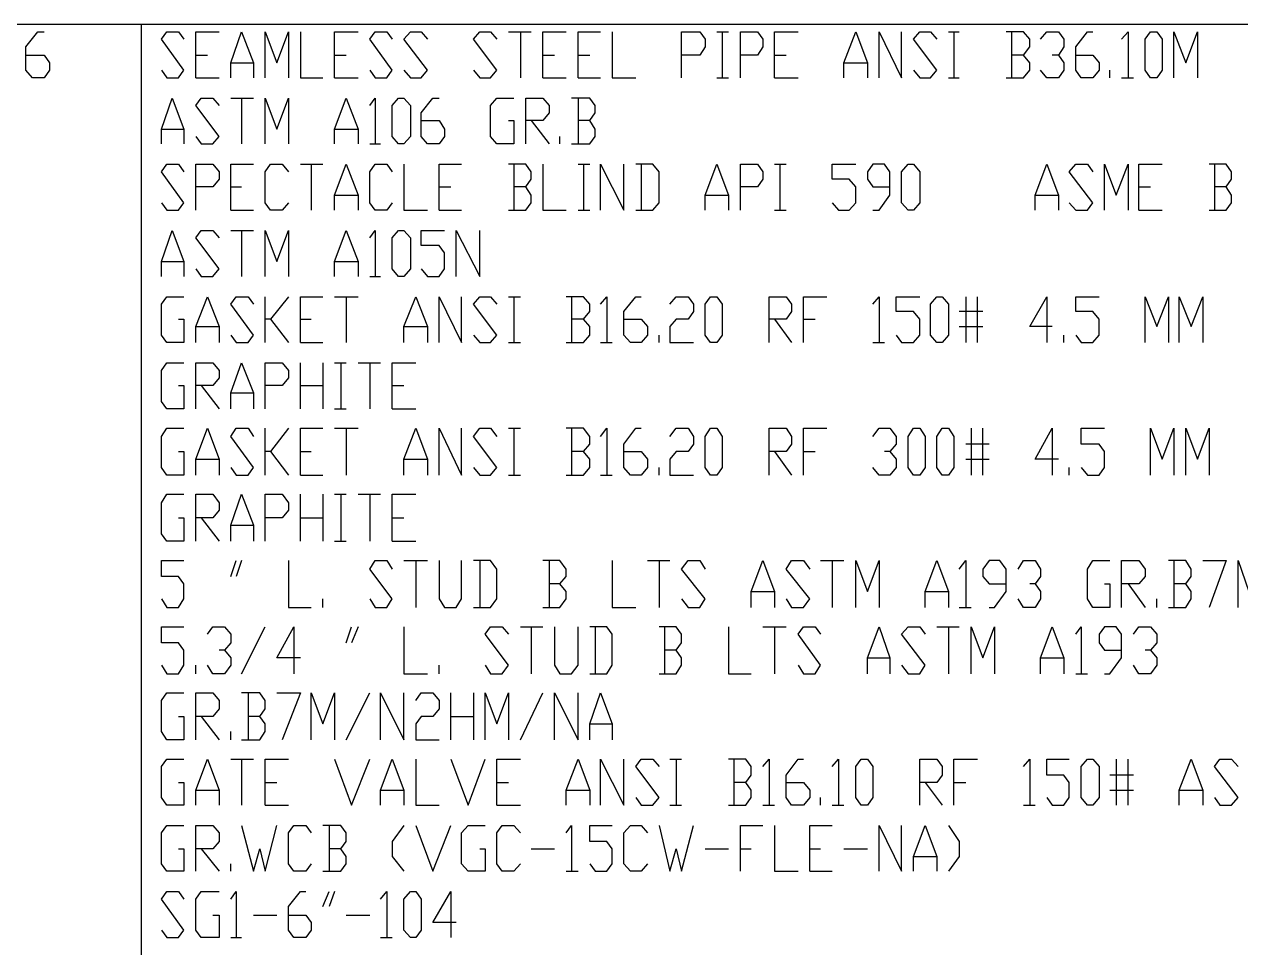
# Model space of a CAD drawing. Header units: millimetres. Extents: x 21 to 1147, y -811 to 126.
# Drawn here: x 931.5 to 1068.2, y -485.9 to -382.1 of the extents above; entities that cross this region are included whole.
import ezdxf

# ---------------------------------------------------------------- set-up
doc = ezdxf.new("R2010")
doc.units = ezdxf.units.MM
doc.layers.add('EDITED_LINES', color=4, linetype='Continuous')

msp = doc.modelspace()

# ---------------------------------------------------------------- linework, layer by layer
at = {"layer": 'EDITED_LINES'}
for p, q in [((820.36, -382.12), (1137.28, -382.12)), ((944.68, -382.12), (944.68, -677.68)), ((931.72, -384.64), (933.04, -382.96)), ((933.04, -382.96), (933.76, -382.96)), ((946.96, -383.8), (947.56, -382.96)), ((949.48, -387.28), (946.96, -383.8)), ((947.56, -382.96), (948.88, -382.96)), ((948.88, -382.96), (949.48, -383.8)), ((950.8, -388.12), (950.8, -382.96)), ((950.8, -382.96), (953.44, -382.96)), ((954.76, -386.44), (955.96, -382.96)), ((955.96, -382.96), (957.28, -386.44)), ((958.6, -388.12), (958.6, -382.96)), ((958.6, -382.96), (959.92, -386.44)), ((959.92, -386.44), (961.24, -382.96)), ((961.24, -382.96), (961.24, -388.12)), ((962.56, -382.96), (962.56, -388.12)), ((966.4, -388.12), (966.4, -382.96)), ((966.4, -382.96), (969.04, -382.96)), ((970.36, -383.8), (970.96, -382.96)), ((972.88, -387.28), (970.36, -383.8)), ((970.96, -382.96), (972.28, -382.96)), ((972.28, -382.96), (972.88, -383.8)), ((974.2, -383.8), (974.92, -382.96)), ((976.84, -387.28), (974.2, -383.8)), ((974.92, -382.96), (976.12, -382.96)), ((976.12, -382.96), (976.84, -383.8)), ((982, -383.8), (982.72, -382.96)), ((984.64, -387.28), (982, -383.8)), ((982.72, -382.96), (983.92, -382.96)), ((983.92, -382.96), (984.64, -383.8)), ((985.96, -382.96), (988.48, -382.96)), ((987.28, -382.96), (987.28, -388.12)), ((989.8, -388.12), (989.8, -382.96)), ((989.8, -382.96), (992.44, -382.96)), ((993.76, -388.12), (993.76, -382.96)), ((993.76, -382.96), (996.28, -382.96)), ((997.6, -382.96), (997.6, -388.12)), ((1005.4, -388.12), (1005.4, -382.96)), ((1005.4, -382.96), (1007.44, -382.96)), ((1007.44, -382.96), (1008.04, -383.8)), ((1008.04, -383.8), (1008.04, -384.64)), ((1009.36, -382.96), (1010.68, -382.96)), ((1009.96, -382.96), (1009.96, -388.12)), ((1012, -388.12), (1012, -382.96)), ((1012, -382.96), (1013.92, -382.96)), ((1013.92, -382.96), (1014.52, -383.8)), ((1014.52, -383.8), (1014.52, -384.64)), ((1015.84, -388.12), (1015.84, -382.96)), ((1015.84, -382.96), (1018.48, -382.96)), ((1023.64, -386.44), (1024.96, -382.96)), ((1024.96, -382.96), (1026.28, -386.44)), ((1027.6, -388.12), (1027.6, -382.96)), ((1027.6, -382.96), (1030.12, -388.12)), ((1030.12, -388.12), (1030.12, -382.96)), ((1031.44, -383.8), (1032.16, -382.96)), ((1034.08, -387.28), (1031.44, -383.8)), ((1032.16, -382.96), (1033.36, -382.96)), ((1033.36, -382.96), (1034.08, -383.8)), ((1035.4, -382.96), (1036.6, -382.96)), ((1036, -382.96), (1036, -388.12)), ((1043.8, -382.96), (1041.88, -382.96)), ((1042.48, -382.96), (1042.48, -388.12)), ((1044.52, -383.8), (1043.8, -382.96)), ((1044.52, -384.64), (1044.52, -383.8)), ((1045.72, -383.8), (1046.44, -382.96)), ((1046.44, -382.96), (1047.76, -382.96)), ((1047.76, -382.96), (1048.36, -383.8)), ((1048.36, -383.8), (1048.36, -384.64)), ((1049.68, -384.64), (1051, -382.96)), ((1051, -382.96), (1051.6, -382.96)), ((1054.84, -383.8), (1055.56, -382.96)), ((1055.56, -382.96), (1055.56, -388.12)), ((1057.48, -383.8), (1058.08, -382.96)), ((1057.48, -387.28), (1057.48, -383.8)), ((1058.08, -382.96), (1058.8, -382.96)), ((1058.8, -382.96), (1059.4, -383.8)), ((1059.4, -383.8), (1059.4, -387.28)), ((1060.72, -388.12), (1060.72, -382.96)), ((1060.72, -382.96), (1062.04, -386.44)), ((1062.04, -386.44), (1063.36, -382.96)), ((1063.36, -382.96), (1063.36, -388.12)), ((931.72, -387.28), (931.72, -384.64)), ((1008.04, -384.64), (1007.44, -385.6)), ((1014.52, -384.64), (1013.92, -385.6)), ((1043.8, -385.6), (1044.52, -384.64)), ((1048.36, -384.64), (1047.76, -385.6)), ((1049.68, -387.28), (1049.68, -384.64)), ((931.72, -385.6), (933.76, -385.6)), ((933.76, -385.6), (934.36, -386.44)), ((934.36, -386.44), (934.36, -387.28)), ((950.8, -385.6), (952.12, -385.6)), ((954.76, -388.12), (954.76, -386.44)), ((954.76, -386.44), (957.28, -386.44)), ((957.28, -386.44), (957.28, -388.12)), ((966.4, -385.6), (967.72, -385.6)), ((989.8, -385.6), (991.12, -385.6)), ((993.76, -385.6), (995.08, -385.6)), ((1007.44, -385.6), (1005.4, -385.6)), ((1013.92, -385.6), (1012, -385.6)), ((1015.84, -385.6), (1017.16, -385.6)), ((1023.64, -388.12), (1023.64, -386.44)), ((1023.64, -386.44), (1026.28, -386.44)), ((1026.28, -386.44), (1026.28, -388.12)), ((1043.8, -385.6), (1042.48, -385.6)), ((1044.52, -386.44), (1043.8, -385.6)), ((1044.52, -387.28), (1044.52, -386.44)), ((1047.76, -385.6), (1047.04, -385.6)), ((1047.76, -385.6), (1048.36, -386.44)), ((1048.36, -386.44), (1048.36, -387.28)), ((1049.68, -385.6), (1051.6, -385.6)), ((1051.6, -385.6), (1052.32, -386.44)), ((1052.32, -386.44), (1052.32, -387.28)), ((932.44, -388.12), (931.72, -387.28)), ((933.76, -388.12), (932.44, -388.12)), ((934.36, -387.28), (933.76, -388.12)), ((946.96, -387.28), (947.56, -388.12)), ((947.56, -388.12), (948.88, -388.12)), ((948.88, -388.12), (949.48, -387.28)), ((950.8, -388.12), (953.44, -388.12)), ((962.56, -388.12), (965.08, -388.12)), ((966.4, -388.12), (969.04, -388.12)), ((970.36, -387.28), (970.96, -388.12)), ((970.96, -388.12), (972.28, -388.12)), ((972.28, -388.12), (972.88, -387.28)), ((974.2, -387.28), (974.92, -388.12)), ((974.92, -388.12), (976.12, -388.12)), ((976.12, -388.12), (976.84, -387.28)), ((982, -387.28), (982.72, -388.12)), ((982.72, -388.12), (983.92, -388.12)), ((983.92, -388.12), (984.64, -387.28)), ((989.8, -388.12), (992.44, -388.12)), ((993.76, -388.12), (996.28, -388.12)), ((997.6, -388.12), (1000.24, -388.12)), ((1009.36, -388.12), (1010.68, -388.12)), ((1015.84, -388.12), (1018.48, -388.12)), ((1031.44, -387.28), (1032.16, -388.12)), ((1032.16, -388.12), (1033.36, -388.12)), ((1033.36, -388.12), (1034.08, -387.28)), ((1035.4, -388.12), (1036.6, -388.12)), ((1041.88, -388.12), (1043.8, -388.12)), ((1043.8, -388.12), (1044.52, -387.28)), ((1046.44, -388.12), (1045.72, -387.28)), ((1047.76, -388.12), (1046.44, -388.12)), ((1048.36, -387.28), (1047.76, -388.12)), ((1050.28, -388.12), (1049.68, -387.28)), ((1051.6, -388.12), (1050.28, -388.12)), ((1052.32, -387.28), (1051.6, -388.12)), ((1053.52, -388.12), (1053.52, -387.28)), ((1054.84, -388.12), (1056.16, -388.12)), ((1058.08, -388.12), (1057.48, -387.28)), ((1058.8, -388.12), (1058.08, -388.12)), ((1059.4, -387.28), (1058.8, -388.12)), ((946.96, -393.88), (948.16, -390.4)), ((948.16, -390.4), (949.48, -393.88)), ((950.8, -391.24), (951.4, -390.4)), ((951.4, -390.4), (952.72, -390.4)), ((952.72, -390.4), (953.44, -391.24)), ((954.76, -390.4), (957.28, -390.4)), ((955.96, -390.4), (955.96, -395.56)), ((958.6, -395.56), (958.6, -390.4)), ((958.6, -390.4), (959.92, -393.88)), ((959.92, -393.88), (961.24, -390.4)), ((961.24, -390.4), (961.24, -395.56)), ((966.4, -393.88), (967.72, -390.4)), ((967.72, -390.4), (969.04, -393.88)), ((970.36, -391.24), (970.96, -390.4)), ((970.96, -390.4), (970.96, -395.56)), ((972.88, -391.24), (973.6, -390.4)), ((973.6, -390.4), (974.2, -390.4)), ((974.2, -390.4), (974.92, -391.24)), ((976.12, -392.08), (977.44, -390.4)), ((977.44, -390.4), (978.16, -390.4)), ((983.92, -391.24), (984.64, -390.4)), ((984.64, -390.4), (986.56, -390.4)), ((987.88, -395.56), (987.88, -390.4)), ((987.88, -390.4), (989.8, -390.4)), ((989.8, -390.4), (990.52, -391.24)), ((995.08, -390.4), (993.04, -390.4)), ((993.76, -390.4), (993.76, -395.56)), ((995.68, -391.24), (995.08, -390.4)), ((953.44, -394.72), (950.8, -391.24)), ((972.88, -394.72), (972.88, -391.24)), ((974.92, -391.24), (974.92, -394.72)), ((976.12, -394.72), (976.12, -392.08)), ((983.92, -394.72), (983.92, -391.24)), ((990.52, -392.08), (989.8, -392.92)), ((990.52, -391.24), (990.52, -392.08)), ((995.08, -392.92), (995.68, -392.08)), ((995.68, -392.08), (995.68, -391.24)), ((976.12, -392.92), (978.16, -392.92)), ((978.16, -392.92), (978.76, -393.88)), ((985.96, -392.92), (986.56, -392.92)), ((986.56, -392.92), (986.56, -395.56)), ((989.8, -392.92), (987.88, -392.92)), ((988.48, -392.92), (990.52, -395.56)), ((995.08, -392.92), (993.76, -392.92)), ((995.68, -393.88), (995.08, -392.92)), ((946.96, -395.56), (946.96, -393.88)), ((946.96, -393.88), (949.48, -393.88)), ((949.48, -393.88), (949.48, -395.56)), ((950.8, -394.72), (951.4, -395.56)), ((952.72, -395.56), (953.44, -394.72)), ((966.4, -395.56), (966.4, -393.88)), ((966.4, -393.88), (969.04, -393.88)), ((969.04, -393.88), (969.04, -395.56)), ((973.6, -395.56), (972.88, -394.72)), ((974.92, -394.72), (974.2, -395.56)), ((976.84, -395.56), (976.12, -394.72)), ((978.76, -394.72), (978.16, -395.56)), ((978.76, -393.88), (978.76, -394.72)), ((984.64, -395.56), (983.92, -394.72)), ((991.72, -395.56), (991.72, -394.72)), ((995.08, -395.56), (995.68, -394.72)), ((995.68, -394.72), (995.68, -393.88)), ((951.4, -395.56), (952.72, -395.56)), ((970.36, -395.56), (971.56, -395.56)), ((974.2, -395.56), (973.6, -395.56)), ((978.16, -395.56), (976.84, -395.56)), ((986.56, -395.56), (984.64, -395.56)), ((993.04, -395.56), (995.08, -395.56)), ((946.96, -398.68), (947.56, -397.84)), ((949.48, -402.16), (946.96, -398.68)), ((947.56, -397.84), (948.88, -397.84)), ((948.88, -397.84), (949.48, -398.68)), ((950.8, -403), (950.8, -397.84)), ((950.8, -397.84), (952.72, -397.84)), ((952.72, -397.84), (953.44, -398.68)), ((953.44, -398.68), (953.44, -399.52)), ((954.76, -403), (954.76, -397.84)), ((954.76, -397.84), (957.28, -397.84)), ((958.6, -398.68), (959.2, -397.84)), ((958.6, -402.16), (958.6, -398.68)), ((959.2, -397.84), (960.52, -397.84)), ((960.52, -397.84), (961.24, -398.68)), ((962.56, -397.84), (965.08, -397.84)), ((963.76, -397.84), (963.76, -403)), ((966.4, -401.32), (967.72, -397.84)), ((967.72, -397.84), (969.04, -401.32)), ((970.36, -398.68), (970.96, -397.84)), ((970.36, -402.16), (970.36, -398.68)), ((970.96, -397.84), (972.28, -397.84)), ((972.28, -397.84), (972.88, -398.68)), ((974.2, -397.84), (974.2, -403)), ((978.16, -403), (978.16, -397.84)), ((978.16, -397.84), (980.68, -397.84)), ((987.88, -397.84), (985.96, -397.84)), ((986.56, -397.84), (986.56, -403)), ((988.48, -398.68), (987.88, -397.84)), ((988.48, -399.52), (988.48, -398.68)), ((989.8, -397.84), (989.8, -403)), ((993.76, -397.84), (995.08, -397.84)), ((994.36, -397.84), (994.36, -403)), ((996.28, -403), (996.28, -397.84)), ((996.28, -397.84), (998.92, -403)), ((998.92, -403), (998.92, -397.84)), ((1002.16, -397.84), (1000.24, -397.84)), ((1000.84, -397.84), (1000.84, -403)), ((1002.88, -398.68), (1002.16, -397.84)), ((1002.88, -402.16), (1002.88, -398.68)), ((1008.04, -401.32), (1009.36, -397.84)), ((1009.36, -397.84), (1010.68, -401.32)), ((1012, -403), (1012, -397.84)), ((1012, -397.84), (1013.92, -397.84)), ((1013.92, -397.84), (1014.52, -398.68)), ((1014.52, -398.68), (1014.52, -399.52)), ((1015.84, -397.84), (1017.16, -397.84)), ((1016.44, -397.84), (1016.44, -403)), ((1022.32, -399.52), (1022.32, -397.84)), ((1022.32, -397.84), (1024.96, -397.84)), ((1026.88, -397.84), (1026.28, -398.68)), ((1026.28, -398.68), (1026.28, -399.52)), ((1028.2, -397.84), (1026.88, -397.84)), ((1028.8, -398.68), (1028.2, -397.84)), ((1028.8, -401.32), (1028.8, -398.68)), ((1030.12, -398.68), (1030.84, -397.84)), ((1030.12, -402.16), (1030.12, -398.68)), ((1030.84, -397.84), (1031.44, -397.84)), ((1031.44, -397.84), (1032.16, -398.68)), ((1032.16, -398.68), (1032.16, -402.16)), ((1045.12, -401.32), (1046.44, -397.84)), ((1046.44, -397.84), (1047.76, -401.32)), ((1048.96, -398.68), (1049.68, -397.84)), ((1051.6, -402.16), (1048.96, -398.68)), ((1049.68, -397.84), (1051, -397.84)), ((1051, -397.84), (1051.6, -398.68)), ((1052.92, -403), (1052.92, -397.84)), ((1052.92, -397.84), (1054.24, -401.32)), ((1054.24, -401.32), (1055.56, -397.84)), ((1055.56, -397.84), (1055.56, -403)), ((1056.76, -403), (1056.76, -397.84)), ((1056.76, -397.84), (1059.4, -397.84)), ((1066.6, -397.84), (1064.68, -397.84)), ((1065.28, -397.84), (1065.28, -403)), ((1067.2, -398.68), (1066.6, -397.84)), ((1067.2, -399.52), (1067.2, -398.68)), ((952.72, -400.36), (950.8, -400.36)), ((953.44, -399.52), (952.72, -400.36)), ((954.76, -400.36), (955.96, -400.36)), ((978.16, -400.36), (979.48, -400.36)), ((987.88, -400.36), (986.56, -400.36)), ((987.88, -400.36), (988.48, -399.52)), ((988.48, -401.32), (987.88, -400.36)), ((1013.92, -400.36), (1012, -400.36)), ((1014.52, -399.52), (1013.92, -400.36)), ((1024.24, -399.52), (1022.32, -399.52)), ((1024.96, -400.36), (1024.24, -399.52)), ((1024.96, -402.16), (1024.96, -400.36)), ((1026.28, -399.52), (1026.88, -400.36)), ((1026.88, -400.36), (1028.8, -400.36)), ((1056.76, -400.36), (1058.08, -400.36)), ((1066.6, -400.36), (1065.28, -400.36)), ((1066.6, -400.36), (1067.2, -399.52)), ((1067.2, -401.32), (1066.6, -400.36)), ((966.4, -403), (966.4, -401.32)), ((966.4, -401.32), (969.04, -401.32)), ((969.04, -401.32), (969.04, -403)), ((988.48, -402.16), (988.48, -401.32)), ((1008.04, -403), (1008.04, -401.32)), ((1008.04, -401.32), (1010.68, -401.32)), ((1010.68, -401.32), (1010.68, -403)), ((1027.6, -403), (1028.8, -401.32)), ((1045.12, -403), (1045.12, -401.32)), ((1045.12, -401.32), (1047.76, -401.32)), ((1047.76, -401.32), (1047.76, -403)), ((1067.2, -402.16), (1067.2, -401.32)), ((946.96, -402.16), (947.56, -403)), ((947.56, -403), (948.88, -403)), ((948.88, -403), (949.48, -402.16)), ((954.76, -403), (957.28, -403)), ((959.2, -403), (958.6, -402.16)), ((960.52, -403), (959.2, -403)), ((961.24, -402.16), (960.52, -403)), ((970.96, -403), (970.36, -402.16)), ((972.28, -403), (970.96, -403)), ((972.88, -402.16), (972.28, -403)), ((974.2, -403), (976.84, -403)), ((978.16, -403), (980.68, -403)), ((985.96, -403), (987.88, -403)), ((987.88, -403), (988.48, -402.16)), ((989.8, -403), (992.44, -403)), ((993.76, -403), (995.08, -403)), ((1000.24, -403), (1002.16, -403)), ((1002.16, -403), (1002.88, -402.16)), ((1015.84, -403), (1017.16, -403)), ((1022.32, -402.16), (1023.04, -403)), ((1023.04, -403), (1024.24, -403)), ((1024.24, -403), (1024.96, -402.16)), ((1026.88, -403), (1027.6, -403)), ((1030.84, -403), (1030.12, -402.16)), ((1031.44, -403), (1030.84, -403)), ((1032.16, -402.16), (1031.44, -403)), ((1048.96, -402.16), (1049.68, -403)), ((1049.68, -403), (1051, -403)), ((1051, -403), (1051.6, -402.16)), ((1056.76, -403), (1059.4, -403)), ((1064.68, -403), (1066.6, -403)), ((1066.6, -403), (1067.2, -402.16)), ((946.96, -408.76), (948.16, -405.28)), ((948.16, -405.28), (949.48, -408.76)), ((950.8, -406.12), (951.4, -405.28)), ((951.4, -405.28), (952.72, -405.28)), ((952.72, -405.28), (953.44, -406.12)), ((954.76, -405.28), (957.28, -405.28)), ((955.96, -405.28), (955.96, -410.44)), ((958.6, -410.44), (958.6, -405.28)), ((958.6, -405.28), (959.92, -408.76)), ((959.92, -408.76), (961.24, -405.28)), ((961.24, -405.28), (961.24, -410.44)), ((966.4, -408.76), (967.72, -405.28)), ((967.72, -405.28), (969.04, -408.76)), ((970.36, -406.12), (970.96, -405.28)), ((970.96, -405.28), (970.96, -410.44)), ((972.88, -406.12), (973.6, -405.28)), ((973.6, -405.28), (974.2, -405.28)), ((974.2, -405.28), (974.92, -406.12)), ((976.12, -406.96), (976.12, -405.28)), ((976.12, -405.28), (978.76, -405.28)), ((980.08, -410.44), (980.08, -405.28)), ((980.08, -405.28), (982.72, -410.44)), ((982.72, -410.44), (982.72, -405.28)), ((953.44, -409.6), (950.8, -406.12)), ((972.88, -409.6), (972.88, -406.12)), ((974.92, -406.12), (974.92, -409.6)), ((978.16, -406.96), (976.12, -406.96)), ((978.76, -407.8), (978.16, -406.96)), ((978.76, -409.6), (978.76, -407.8)), ((946.96, -410.44), (946.96, -408.76)), ((946.96, -408.76), (949.48, -408.76)), ((949.48, -408.76), (949.48, -410.44)), ((950.8, -409.6), (951.4, -410.44)), ((952.72, -410.44), (953.44, -409.6)), ((966.4, -410.44), (966.4, -408.76)), ((966.4, -408.76), (969.04, -408.76)), ((969.04, -408.76), (969.04, -410.44)), ((973.6, -410.44), (972.88, -409.6)), ((974.92, -409.6), (974.2, -410.44)), ((976.12, -409.6), (976.84, -410.44)), ((978.16, -410.44), (978.76, -409.6)), ((951.4, -410.44), (952.72, -410.44)), ((970.36, -410.44), (971.56, -410.44)), ((974.2, -410.44), (973.6, -410.44)), ((976.84, -410.44), (978.16, -410.44)), ((946.96, -413.56), (947.56, -412.72)), ((947.56, -412.72), (949.48, -412.72)), ((950.8, -416.08), (952.12, -412.72)), ((952.12, -412.72), (953.44, -416.08)), ((954.76, -413.56), (955.36, -412.72)), ((955.36, -412.72), (956.68, -412.72)), ((956.68, -412.72), (957.28, -413.56)), ((958.6, -417.88), (958.6, -412.72)), ((961.24, -412.72), (959.2, -415.24)), ((962.56, -417.88), (962.56, -412.72)), ((962.56, -412.72), (965.08, -412.72)), ((966.4, -412.72), (969.04, -412.72)), ((967.72, -412.72), (967.72, -417.88)), ((974.2, -416.08), (975.52, -412.72)), ((975.52, -412.72), (976.84, -416.08)), ((978.16, -417.88), (978.16, -412.72)), ((978.16, -412.72), (980.68, -417.88)), ((980.68, -417.88), (980.68, -412.72)), ((982, -413.56), (982.72, -412.72)), ((982.72, -412.72), (983.92, -412.72)), ((983.92, -412.72), (984.64, -413.56)), ((985.96, -412.72), (987.28, -412.72)), ((986.56, -412.72), (986.56, -417.88)), ((994.36, -412.72), (992.44, -412.72)), ((993.04, -412.72), (993.04, -417.88)), ((995.08, -413.56), (994.36, -412.72)), ((996.28, -413.56), (997, -412.72)), ((997, -412.72), (997, -417.88)), ((998.92, -414.4), (1000.24, -412.72)), ((1000.24, -412.72), (1000.84, -412.72)), ((1004.08, -413.56), (1004.8, -412.72)), ((1004.8, -412.72), (1006.12, -412.72)), ((1006.12, -412.72), (1006.72, -413.56)), ((1008.04, -413.56), (1008.64, -412.72)), ((1008.64, -412.72), (1009.36, -412.72)), ((1009.36, -412.72), (1009.96, -413.56)), ((1015.24, -417.88), (1015.24, -412.72)), ((1015.24, -412.72), (1017.16, -412.72)), ((1017.16, -412.72), (1017.76, -413.56)), ((1019.08, -417.88), (1019.08, -412.72)), ((1019.08, -412.72), (1021.72, -412.72)), ((1026.88, -413.56), (1027.6, -412.72)), ((1027.6, -412.72), (1027.6, -417.88)), ((1029.52, -414.4), (1029.52, -412.72)), ((1029.52, -412.72), (1032.16, -412.72)), ((1033.36, -413.56), (1034.08, -412.72)), ((1034.08, -412.72), (1034.68, -412.72)), ((1034.68, -412.72), (1035.4, -413.56)), ((1037.32, -412.72), (1037.32, -417.88)), ((1038.64, -417.88), (1038.64, -412.72)), ((1044.52, -416.08), (1046.44, -412.72)), ((1046.44, -412.72), (1046.44, -417.88)), ((1049.68, -414.4), (1049.68, -412.72)), ((1049.68, -412.72), (1052.32, -412.72)), ((1057.48, -417.88), (1057.48, -412.72)), ((1057.48, -412.72), (1058.8, -416.08)), ((1058.8, -416.08), (1060.12, -412.72)), ((1060.12, -412.72), (1060.12, -417.88)), ((1061.32, -417.88), (1061.32, -412.72)), ((1061.32, -412.72), (1062.64, -416.08)), ((1062.64, -416.08), (1063.96, -412.72)), ((1063.96, -412.72), (1063.96, -417.88)), ((946.96, -417.04), (946.96, -413.56)), ((957.28, -417.04), (954.76, -413.56)), ((984.64, -417.04), (982, -413.56)), ((995.08, -414.4), (995.08, -413.56)), ((1006.72, -413.56), (1006.72, -414.4)), ((1008.04, -417.04), (1008.04, -413.56)), ((1009.96, -413.56), (1009.96, -417.04)), ((1017.76, -413.56), (1017.76, -414.4)), ((1033.36, -417.04), (1033.36, -413.56)), ((1035.4, -413.56), (1035.4, -417.04)), ((948.88, -415.24), (949.48, -415.24)), ((949.48, -415.24), (949.48, -417.88)), ((959.2, -415.24), (958.6, -415.24)), ((959.2, -415.24), (961.24, -417.88)), ((962.56, -415.24), (963.76, -415.24)), ((994.36, -415.24), (993.04, -415.24)), ((994.36, -415.24), (995.08, -414.4)), ((995.08, -416.08), (994.36, -415.24)), ((998.92, -417.04), (998.92, -414.4)), ((998.92, -415.24), (1000.84, -415.24)), ((1000.84, -415.24), (1001.56, -416.08)), ((1004.8, -415.24), (1004.08, -416.08)), ((1006.12, -415.24), (1004.8, -415.24)), ((1006.72, -414.4), (1006.12, -415.24)), ((1017.16, -415.24), (1015.24, -415.24)), ((1015.84, -415.24), (1017.76, -417.88)), ((1017.76, -414.4), (1017.16, -415.24)), ((1019.08, -415.24), (1020.4, -415.24)), ((1031.44, -414.4), (1029.52, -414.4)), ((1032.16, -415.24), (1031.44, -414.4)), ((1032.16, -417.04), (1032.16, -415.24)), ((1039.24, -414.4), (1036.6, -414.4)), ((1051.6, -414.4), (1049.68, -414.4)), ((1052.32, -415.24), (1051.6, -414.4)), ((1052.32, -417.04), (1052.32, -415.24)), ((950.8, -417.88), (950.8, -416.08)), ((950.8, -416.08), (953.44, -416.08)), ((953.44, -416.08), (953.44, -417.88)), ((974.2, -417.88), (974.2, -416.08)), ((974.2, -416.08), (976.84, -416.08)), ((976.84, -416.08), (976.84, -417.88)), ((995.08, -417.04), (995.08, -416.08)), ((1001.56, -416.08), (1001.56, -417.04)), ((1004.08, -416.08), (1004.08, -417.88)), ((1036.6, -416.08), (1039.24, -416.08)), ((1047.04, -416.08), (1044.52, -416.08)), ((947.56, -417.88), (946.96, -417.04)), ((949.48, -417.88), (947.56, -417.88)), ((954.76, -417.04), (955.36, -417.88)), ((955.36, -417.88), (956.68, -417.88)), ((956.68, -417.88), (957.28, -417.04)), ((962.56, -417.88), (965.08, -417.88)), ((982, -417.04), (982.72, -417.88)), ((982.72, -417.88), (983.92, -417.88)), ((983.92, -417.88), (984.64, -417.04)), ((985.96, -417.88), (987.28, -417.88)), ((992.44, -417.88), (994.36, -417.88)), ((994.36, -417.88), (995.08, -417.04)), ((996.28, -417.88), (997.6, -417.88)), ((999.64, -417.88), (998.92, -417.04)), ((1000.84, -417.88), (999.64, -417.88)), ((1001.56, -417.04), (1000.84, -417.88)), ((1002.88, -417.88), (1002.88, -417.04)), ((1004.08, -417.88), (1006.72, -417.88)), ((1008.64, -417.88), (1008.04, -417.04)), ((1009.36, -417.88), (1008.64, -417.88)), ((1009.96, -417.04), (1009.36, -417.88)), ((1026.88, -417.88), (1028.2, -417.88)), ((1029.52, -417.04), (1030.12, -417.88)), ((1030.12, -417.88), (1031.44, -417.88)), ((1031.44, -417.88), (1032.16, -417.04)), ((1034.08, -417.88), (1033.36, -417.04)), ((1034.68, -417.88), (1034.08, -417.88)), ((1035.4, -417.04), (1034.68, -417.88)), ((1048.36, -417.88), (1048.36, -417.04)), ((1049.68, -417.04), (1050.28, -417.88)), ((1050.28, -417.88), (1051.6, -417.88)), ((1051.6, -417.88), (1052.32, -417.04)), ((946.96, -421), (947.56, -420.16)), ((947.56, -420.16), (949.48, -420.16)), ((950.8, -425.32), (950.8, -420.16)), ((950.8, -420.16), (952.72, -420.16)), ((952.72, -420.16), (953.44, -421)), ((954.76, -423.52), (955.96, -420.16)), ((955.96, -420.16), (957.28, -423.52)), ((958.6, -425.32), (958.6, -420.16)), ((958.6, -420.16), (960.52, -420.16)), ((960.52, -420.16), (961.24, -421)), ((962.56, -425.32), (962.56, -420.16)), ((965.08, -420.16), (965.08, -425.32)), ((966.4, -420.16), (967.72, -420.16)), ((967.12, -420.16), (967.12, -425.32)), ((969.04, -420.16), (971.56, -420.16)), ((970.36, -420.16), (970.36, -425.32)), ((972.88, -425.32), (972.88, -420.16)), ((972.88, -420.16), (975.52, -420.16)), ((946.96, -424.48), (946.96, -421)), ((953.44, -421.84), (952.72, -422.68)), ((953.44, -421), (953.44, -421.84)), ((961.24, -421.84), (960.52, -422.68)), ((961.24, -421), (961.24, -421.84)), ((948.88, -422.68), (949.48, -422.68)), ((949.48, -422.68), (949.48, -425.32)), ((952.72, -422.68), (950.8, -422.68)), ((951.4, -422.68), (953.44, -425.32)), ((954.76, -425.32), (954.76, -423.52)), ((954.76, -423.52), (957.28, -423.52)), ((957.28, -423.52), (957.28, -425.32)), ((960.52, -422.68), (958.6, -422.68)), ((962.56, -422.68), (965.08, -422.68)), ((972.88, -422.68), (974.2, -422.68)), ((947.56, -425.32), (946.96, -424.48)), ((949.48, -425.32), (947.56, -425.32)), ((966.4, -425.32), (967.72, -425.32)), ((972.88, -425.32), (975.52, -425.32)), ((946.96, -428.44), (947.56, -427.48)), ((947.56, -427.48), (949.48, -427.48)), ((950.8, -430.96), (952.12, -427.48)), ((952.12, -427.48), (953.44, -430.96)), ((954.76, -428.44), (955.36, -427.48)), ((955.36, -427.48), (956.68, -427.48)), ((956.68, -427.48), (957.28, -428.44)), ((958.6, -432.76), (958.6, -427.48)), ((961.24, -427.48), (959.2, -430.12)), ((962.56, -432.76), (962.56, -427.48)), ((962.56, -427.48), (965.08, -427.48)), ((966.4, -427.48), (969.04, -427.48)), ((967.72, -427.48), (967.72, -432.76)), ((974.2, -430.96), (975.52, -427.48)), ((975.52, -427.48), (976.84, -430.96)), ((978.16, -432.76), (978.16, -427.48)), ((978.16, -427.48), (980.68, -432.76)), ((980.68, -432.76), (980.68, -427.48)), ((982, -428.44), (982.72, -427.48)), ((982.72, -427.48), (983.92, -427.48)), ((983.92, -427.48), (984.64, -428.44)), ((985.96, -427.48), (987.28, -427.48)), ((986.56, -427.48), (986.56, -432.76)), ((994.36, -427.48), (992.44, -427.48)), ((993.04, -427.48), (993.04, -432.76)), ((995.08, -428.44), (994.36, -427.48)), ((996.28, -428.44), (997, -427.48)), ((997, -427.48), (997, -432.76)), ((998.92, -429.28), (1000.24, -427.48)), ((1000.24, -427.48), (1000.84, -427.48)), ((1004.08, -428.44), (1004.8, -427.48)), ((1004.8, -427.48), (1006.12, -427.48)), ((1006.12, -427.48), (1006.72, -428.44)), ((1008.04, -428.44), (1008.64, -427.48)), ((1008.64, -427.48), (1009.36, -427.48)), ((1009.36, -427.48), (1009.96, -428.44)), ((1015.24, -432.76), (1015.24, -427.48)), ((1015.24, -427.48), (1017.16, -427.48)), ((1017.16, -427.48), (1017.76, -428.44)), ((1019.08, -432.76), (1019.08, -427.48)), ((1019.08, -427.48), (1021.72, -427.48)), ((1026.88, -428.44), (1027.6, -427.48)), ((1027.6, -427.48), (1028.8, -427.48)), ((1028.8, -427.48), (1029.52, -428.44)), ((1030.84, -428.44), (1031.44, -427.48)), ((1031.44, -427.48), (1032.16, -427.48)), ((1032.16, -427.48), (1032.76, -428.44)), ((1034.08, -428.44), (1034.68, -427.48)), ((1034.68, -427.48), (1035.4, -427.48)), ((1035.4, -427.48), (1036, -428.44)), ((1037.92, -427.48), (1037.92, -432.76)), ((1039.24, -432.76), (1039.24, -427.48)), ((1045.12, -430.96), (1047.04, -427.48)), ((1047.04, -427.48), (1047.04, -432.76)), ((1050.28, -429.28), (1050.28, -427.48)), ((1050.28, -427.48), (1052.92, -427.48)), ((1058.08, -432.76), (1058.08, -427.48)), ((1058.08, -427.48), (1059.4, -430.96)), ((1059.4, -430.96), (1060.72, -427.48)), ((1060.72, -427.48), (1060.72, -432.76)), ((1062.04, -432.76), (1062.04, -427.48)), ((1062.04, -427.48), (1063.36, -430.96)), ((1063.36, -430.96), (1064.68, -427.48)), ((1064.68, -427.48), (1064.68, -432.76)), ((946.96, -431.92), (946.96, -428.44)), ((957.28, -431.92), (954.76, -428.44)), ((984.64, -431.92), (982, -428.44)), ((995.08, -429.28), (995.08, -428.44)), ((1006.72, -428.44), (1006.72, -429.28)), ((1008.04, -431.92), (1008.04, -428.44)), ((1009.96, -428.44), (1009.96, -431.92)), ((1017.76, -428.44), (1017.76, -429.28)), ((1029.52, -428.44), (1029.52, -429.28)), ((1030.84, -431.92), (1030.84, -428.44)), ((1032.76, -428.44), (1032.76, -431.92)), ((1034.08, -431.92), (1034.08, -428.44)), ((1036, -428.44), (1036, -431.92)), ((948.88, -430.12), (949.48, -430.12)), ((949.48, -430.12), (949.48, -432.76)), ((959.2, -430.12), (958.6, -430.12)), ((959.2, -430.12), (961.24, -432.76)), ((962.56, -430.12), (963.76, -430.12)), ((994.36, -430.12), (993.04, -430.12)), ((994.36, -430.12), (995.08, -429.28)), ((995.08, -430.96), (994.36, -430.12)), ((998.92, -431.92), (998.92, -429.28)), ((998.92, -430.12), (1000.84, -430.12)), ((1000.84, -430.12), (1001.56, -430.96)), ((1004.8, -430.12), (1004.08, -430.96)), ((1006.12, -430.12), (1004.8, -430.12)), ((1006.72, -429.28), (1006.12, -430.12)), ((1017.16, -430.12), (1015.24, -430.12)), ((1015.84, -430.12), (1017.76, -432.76)), ((1017.76, -429.28), (1017.16, -430.12)), ((1019.08, -430.12), (1020.4, -430.12)), ((1028.8, -430.12), (1028.2, -430.12)), ((1029.52, -429.28), (1028.8, -430.12)), ((1028.8, -430.12), (1029.52, -430.96)), ((1039.96, -429.28), (1037.32, -429.28)), ((1052.32, -429.28), (1050.28, -429.28)), ((1052.92, -430.12), (1052.32, -429.28)), ((1052.92, -431.92), (1052.92, -430.12)), ((950.8, -432.76), (950.8, -430.96)), ((950.8, -430.96), (953.44, -430.96)), ((953.44, -430.96), (953.44, -432.76)), ((974.2, -432.76), (974.2, -430.96)), ((974.2, -430.96), (976.84, -430.96)), ((976.84, -430.96), (976.84, -432.76)), ((995.08, -431.92), (995.08, -430.96)), ((1001.56, -430.96), (1001.56, -431.92)), ((1004.08, -430.96), (1004.08, -432.76)), ((1029.52, -430.96), (1029.52, -431.92)), ((1037.32, -430.96), (1039.96, -430.96)), ((1047.76, -430.96), (1045.12, -430.96)), ((947.56, -432.76), (946.96, -431.92)), ((949.48, -432.76), (947.56, -432.76)), ((954.76, -431.92), (955.36, -432.76)), ((955.36, -432.76), (956.68, -432.76)), ((956.68, -432.76), (957.28, -431.92)), ((962.56, -432.76), (965.08, -432.76)), ((982, -431.92), (982.72, -432.76)), ((982.72, -432.76), (983.92, -432.76)), ((983.92, -432.76), (984.64, -431.92)), ((985.96, -432.76), (987.28, -432.76)), ((992.44, -432.76), (994.36, -432.76)), ((994.36, -432.76), (995.08, -431.92)), ((996.28, -432.76), (997.6, -432.76)), ((999.64, -432.76), (998.92, -431.92)), ((1000.84, -432.76), (999.64, -432.76)), ((1001.56, -431.92), (1000.84, -432.76)), ((1002.88, -432.76), (1002.88, -431.92)), ((1004.08, -432.76), (1006.72, -432.76)), ((1008.64, -432.76), (1008.04, -431.92)), ((1009.36, -432.76), (1008.64, -432.76)), ((1009.96, -431.92), (1009.36, -432.76)), ((1027.6, -432.76), (1026.88, -431.92)), ((1028.8, -432.76), (1027.6, -432.76)), ((1029.52, -431.92), (1028.8, -432.76)), ((1031.44, -432.76), (1030.84, -431.92)), ((1032.16, -432.76), (1031.44, -432.76)), ((1032.76, -431.92), (1032.16, -432.76)), ((1034.68, -432.76), (1034.08, -431.92)), ((1035.4, -432.76), (1034.68, -432.76)), ((1036, -431.92), (1035.4, -432.76)), ((1048.96, -432.76), (1048.96, -431.92)), ((1050.28, -431.92), (1051, -432.76)), ((1051, -432.76), (1052.32, -432.76)), ((1052.32, -432.76), (1052.92, -431.92)), ((946.96, -435.88), (947.56, -434.92)), ((946.96, -439.36), (946.96, -435.88)), ((947.56, -434.92), (949.48, -434.92)), ((950.8, -440.2), (950.8, -434.92)), ((950.8, -434.92), (952.72, -434.92)), ((952.72, -434.92), (953.44, -435.88)), ((953.44, -435.88), (953.44, -436.72)), ((954.76, -438.4), (955.96, -434.92)), ((955.96, -434.92), (957.28, -438.4)), ((958.6, -440.2), (958.6, -434.92)), ((958.6, -434.92), (960.52, -434.92)), ((960.52, -434.92), (961.24, -435.88)), ((961.24, -435.88), (961.24, -436.72)), ((962.56, -440.2), (962.56, -434.92)), ((965.08, -434.92), (965.08, -440.2)), ((966.4, -434.92), (967.72, -434.92)), ((967.12, -434.92), (967.12, -440.2)), ((969.04, -434.92), (971.56, -434.92)), ((970.36, -434.92), (970.36, -440.2)), ((972.88, -440.2), (972.88, -434.92)), ((972.88, -434.92), (975.52, -434.92)), ((953.44, -436.72), (952.72, -437.56)), ((961.24, -436.72), (960.52, -437.56)), ((948.88, -437.56), (949.48, -437.56)), ((949.48, -437.56), (949.48, -440.2)), ((952.72, -437.56), (950.8, -437.56)), ((951.4, -437.56), (953.44, -440.2)), ((954.76, -440.2), (954.76, -438.4)), ((954.76, -438.4), (957.28, -438.4)), ((957.28, -438.4), (957.28, -440.2)), ((960.52, -437.56), (958.6, -437.56)), ((962.56, -437.56), (965.08, -437.56)), ((972.88, -437.56), (974.2, -437.56)), ((947.56, -440.2), (946.96, -439.36)), ((949.48, -440.2), (947.56, -440.2)), ((966.4, -440.2), (967.72, -440.2)), ((972.88, -440.2), (975.52, -440.2)), ((946.96, -444.16), (946.96, -442.36)), ((946.96, -442.36), (949.48, -442.36)), ((954.76, -444.16), (955.36, -442.36)), ((955.96, -442.36), (955.36, -444.16)), ((961.24, -442.36), (961.24, -447.64)), ((970.36, -443.32), (970.96, -442.36)), ((970.96, -442.36), (972.28, -442.36)), ((972.28, -442.36), (972.88, -443.32)), ((974.2, -442.36), (976.84, -442.36)), ((975.52, -442.36), (975.52, -447.64)), ((978.16, -442.36), (978.16, -446.68)), ((980.68, -446.68), (980.68, -442.36)), ((983.92, -442.36), (982, -442.36)), ((982.72, -442.36), (982.72, -447.64)), ((984.64, -443.32), (983.92, -442.36)), ((991.72, -442.36), (989.8, -442.36)), ((990.52, -442.36), (990.52, -447.64)), ((992.44, -443.32), (991.72, -442.36)), ((997.6, -442.36), (997.6, -447.64)), ((1001.56, -442.36), (1004.08, -442.36)), ((1002.88, -442.36), (1002.88, -447.64)), ((1005.4, -443.32), (1006.12, -442.36)), ((1006.12, -442.36), (1007.44, -442.36)), ((1007.44, -442.36), (1008.04, -443.32)), ((1013.2, -445.84), (1014.52, -442.36)), ((1014.52, -442.36), (1015.84, -445.84)), ((1017.16, -443.32), (1017.76, -442.36)), ((1017.76, -442.36), (1019.08, -442.36)), ((1019.08, -442.36), (1019.8, -443.32)), ((1021, -442.36), (1023.64, -442.36)), ((1022.32, -442.36), (1022.32, -447.64)), ((1024.96, -447.64), (1024.96, -442.36)), ((1024.96, -442.36), (1026.28, -445.84)), ((1026.28, -445.84), (1027.6, -442.36)), ((1027.6, -442.36), (1027.6, -447.64)), ((1032.76, -445.84), (1034.08, -442.36)), ((1034.08, -442.36), (1035.4, -445.84)), ((1036.6, -443.32), (1037.32, -442.36)), ((1037.32, -442.36), (1037.32, -447.64)), ((1039.96, -442.36), (1039.24, -443.32)), ((1041.16, -442.36), (1039.96, -442.36)), ((1041.88, -443.32), (1041.16, -442.36)), ((1043.2, -443.32), (1043.8, -442.36)), ((1043.8, -442.36), (1045.12, -442.36)), ((1045.12, -442.36), (1045.72, -443.32)), ((1051, -443.32), (1051.6, -442.36)), ((1051.6, -442.36), (1053.52, -442.36)), ((1054.84, -447.64), (1054.84, -442.36)), ((1054.84, -442.36), (1056.76, -442.36)), ((1056.76, -442.36), (1057.48, -443.32)), ((1062.04, -442.36), (1060.12, -442.36)), ((1060.72, -442.36), (1060.72, -447.64)), ((1062.64, -443.32), (1062.04, -442.36)), ((1063.96, -442.36), (1066.6, -442.36)), ((1066.6, -442.36), (1064.68, -447.64)), ((1067.92, -447.64), (1067.92, -442.36)), ((1067.92, -442.36), (1069.12, -445.84)), ((948.88, -444.16), (946.96, -444.16)), ((949.48, -445), (948.88, -444.16)), ((972.88, -446.68), (970.36, -443.32)), ((984.64, -446.68), (984.64, -443.32)), ((991.72, -445), (992.44, -444.16)), ((992.44, -444.16), (992.44, -443.32)), ((1008.04, -446.68), (1005.4, -443.32)), ((1019.8, -446.68), (1017.16, -443.32)), ((1039.24, -443.32), (1039.24, -444.16)), ((1039.24, -444.16), (1039.96, -445)), ((1041.88, -445.84), (1041.88, -443.32)), ((1045.72, -444.16), (1045.12, -445)), ((1045.72, -443.32), (1045.72, -444.16)), ((1051, -446.68), (1051, -443.32)), ((1057.48, -444.16), (1056.76, -445)), ((1057.48, -443.32), (1057.48, -444.16)), ((1062.04, -445), (1062.64, -444.16)), ((1062.64, -444.16), (1062.64, -443.32)), ((949.48, -446.68), (949.48, -445)), ((991.72, -445), (990.52, -445)), ((992.44, -445.84), (991.72, -445)), ((1039.96, -445), (1041.88, -445)), ((1045.12, -445), (1044.52, -445)), ((1045.12, -445), (1045.72, -445.84)), ((1052.92, -445), (1053.52, -445)), ((1053.52, -445), (1053.52, -447.64)), ((1056.76, -445), (1054.84, -445)), ((1055.56, -445), (1057.48, -447.64)), ((1062.04, -445), (1060.72, -445)), ((1062.64, -445.84), (1062.04, -445)), ((946.96, -446.68), (947.56, -447.64)), ((948.88, -447.64), (949.48, -446.68)), ((965.08, -447.64), (965.08, -446.68)), ((970.36, -446.68), (970.96, -447.64)), ((972.28, -447.64), (972.88, -446.68)), ((978.16, -446.68), (978.76, -447.64)), ((980.08, -447.64), (980.68, -446.68)), ((983.92, -447.64), (984.64, -446.68)), ((991.72, -447.64), (992.44, -446.68)), ((992.44, -446.68), (992.44, -445.84)), ((1005.4, -446.68), (1006.12, -447.64)), ((1007.44, -447.64), (1008.04, -446.68)), ((1013.2, -447.64), (1013.2, -445.84)), ((1013.2, -445.84), (1015.84, -445.84)), ((1015.84, -445.84), (1015.84, -447.64)), ((1017.16, -446.68), (1017.76, -447.64)), ((1019.08, -447.64), (1019.8, -446.68)), ((1032.76, -447.64), (1032.76, -445.84)), ((1032.76, -445.84), (1035.4, -445.84)), ((1035.4, -445.84), (1035.4, -447.64)), ((1040.56, -447.64), (1041.88, -445.84)), ((1043.8, -447.64), (1043.2, -446.68)), ((1045.72, -446.68), (1045.12, -447.64)), ((1045.72, -445.84), (1045.72, -446.68)), ((1051.6, -447.64), (1051, -446.68)), ((1058.8, -447.64), (1058.8, -446.68)), ((1062.04, -447.64), (1062.64, -446.68)), ((1062.64, -446.68), (1062.64, -445.84)), ((947.56, -447.64), (948.88, -447.64)), ((961.24, -447.64), (963.76, -447.64)), ((970.96, -447.64), (972.28, -447.64)), ((978.76, -447.64), (980.08, -447.64)), ((982, -447.64), (983.92, -447.64)), ((989.8, -447.64), (991.72, -447.64)), ((997.6, -447.64), (1000.24, -447.64)), ((1006.12, -447.64), (1007.44, -447.64)), ((1017.76, -447.64), (1019.08, -447.64)), ((1036.6, -447.64), (1037.92, -447.64)), ((1039.96, -447.64), (1040.56, -447.64)), ((1045.12, -447.64), (1043.8, -447.64)), ((1053.52, -447.64), (1051.6, -447.64)), ((1060.12, -447.64), (1062.04, -447.64)), ((946.96, -451.6), (946.96, -449.8)), ((946.96, -449.8), (949.48, -449.8)), ((952.12, -450.64), (952.72, -449.8)), ((952.72, -449.8), (954.04, -449.8)), ((954.04, -449.8), (954.76, -450.64)), ((954.76, -450.64), (954.76, -451.6)), ((955.96, -455.08), (958.6, -449.8)), ((959.92, -453.28), (961.84, -449.8)), ((961.84, -449.8), (961.84, -455.08)), ((967.72, -451.6), (968.32, -449.8)), ((969.04, -449.8), (968.32, -451.6)), ((974.2, -449.8), (974.2, -455.08)), ((983.32, -450.64), (983.92, -449.8)), ((985.96, -454.12), (983.32, -450.64)), ((983.92, -449.8), (985.24, -449.8)), ((985.24, -449.8), (985.96, -450.64)), ((987.28, -449.8), (989.8, -449.8)), ((988.48, -449.8), (988.48, -455.08)), ((991.12, -449.8), (991.12, -454.12)), ((993.76, -454.12), (993.76, -449.8)), ((997, -449.8), (995.08, -449.8)), ((995.68, -449.8), (995.68, -455.08)), ((997.6, -450.64), (997, -449.8)), ((997.6, -454.12), (997.6, -450.64)), ((1004.8, -449.8), (1002.88, -449.8)), ((1003.48, -449.8), (1003.48, -455.08)), ((1005.4, -450.64), (1004.8, -449.8)), ((1005.4, -451.6), (1005.4, -450.64)), ((1010.68, -449.8), (1010.68, -455.08)), ((1014.52, -449.8), (1017.16, -449.8)), ((1015.84, -449.8), (1015.84, -455.08)), ((1018.48, -450.64), (1019.08, -449.8)), ((1021, -454.12), (1018.48, -450.64)), ((1019.08, -449.8), (1020.4, -449.8)), ((1020.4, -449.8), (1021, -450.64)), ((1026.28, -453.28), (1027.6, -449.8)), ((1027.6, -449.8), (1028.8, -453.28)), ((1030.12, -450.64), (1030.84, -449.8)), ((1032.76, -454.12), (1030.12, -450.64)), ((1030.84, -449.8), (1032.16, -449.8)), ((1032.16, -449.8), (1032.76, -450.64)), ((1034.08, -449.8), (1036.6, -449.8)), ((1035.4, -449.8), (1035.4, -455.08)), ((1037.92, -455.08), (1037.92, -449.8)), ((1037.92, -449.8), (1039.24, -453.28)), ((1039.24, -453.28), (1040.56, -449.8)), ((1040.56, -449.8), (1040.56, -455.08)), ((1045.72, -453.28), (1047.04, -449.8)), ((1047.04, -449.8), (1048.36, -453.28)), ((1049.68, -450.64), (1050.28, -449.8)), ((1050.28, -449.8), (1050.28, -455.08)), ((1052.92, -449.8), (1052.32, -450.64)), ((1052.32, -450.64), (1052.32, -451.6)), ((1054.24, -449.8), (1052.92, -449.8)), ((1054.84, -450.64), (1054.24, -449.8)), ((1054.84, -453.28), (1054.84, -450.64)), ((1056.16, -450.64), (1056.76, -449.8)), ((1056.76, -449.8), (1058.08, -449.8)), ((1058.08, -449.8), (1058.8, -450.64)), ((1058.8, -450.64), (1058.8, -451.6)), ((948.88, -451.6), (946.96, -451.6)), ((949.48, -452.44), (948.88, -451.6)), ((954.76, -451.6), (954.04, -452.44)), ((1004.8, -452.44), (1005.4, -451.6)), ((1052.32, -451.6), (1052.92, -452.44)), ((1058.8, -451.6), (1058.08, -452.44)), ((949.48, -454.12), (949.48, -452.44)), ((954.04, -452.44), (953.44, -452.44)), ((954.04, -452.44), (954.76, -453.28)), ((954.76, -453.28), (954.76, -454.12)), ((962.56, -453.28), (959.92, -453.28)), ((1004.8, -452.44), (1003.48, -452.44)), ((1005.4, -453.28), (1004.8, -452.44)), ((1005.4, -454.12), (1005.4, -453.28)), ((1026.28, -455.08), (1026.28, -453.28)), ((1026.28, -453.28), (1028.8, -453.28)), ((1028.8, -453.28), (1028.8, -455.08)), ((1045.72, -455.08), (1045.72, -453.28)), ((1045.72, -453.28), (1048.36, -453.28)), ((1048.36, -453.28), (1048.36, -455.08)), ((1052.92, -452.44), (1054.84, -452.44)), ((1053.52, -455.08), (1054.84, -453.28)), ((1058.08, -452.44), (1057.48, -452.44)), ((1058.08, -452.44), (1058.8, -453.28)), ((1058.8, -453.28), (1058.8, -454.12)), ((946.96, -454.12), (947.56, -455.08)), ((947.56, -455.08), (948.88, -455.08)), ((948.88, -455.08), (949.48, -454.12)), ((950.8, -455.08), (950.8, -454.12)), ((952.72, -455.08), (952.12, -454.12)), ((954.04, -455.08), (952.72, -455.08)), ((954.76, -454.12), (954.04, -455.08)), ((974.2, -455.08), (976.84, -455.08)), ((978.16, -455.08), (978.16, -454.12)), ((983.32, -454.12), (983.92, -455.08)), ((983.92, -455.08), (985.24, -455.08)), ((985.24, -455.08), (985.96, -454.12)), ((991.12, -454.12), (991.72, -455.08)), ((991.72, -455.08), (993.04, -455.08)), ((993.04, -455.08), (993.76, -454.12)), ((995.08, -455.08), (997, -455.08)), ((997, -455.08), (997.6, -454.12)), ((1002.88, -455.08), (1004.8, -455.08)), ((1004.8, -455.08), (1005.4, -454.12)), ((1010.68, -455.08), (1013.2, -455.08)), ((1018.48, -454.12), (1019.08, -455.08)), ((1019.08, -455.08), (1020.4, -455.08)), ((1020.4, -455.08), (1021, -454.12)), ((1030.12, -454.12), (1030.84, -455.08)), ((1030.84, -455.08), (1032.16, -455.08)), ((1032.16, -455.08), (1032.76, -454.12)), ((1049.68, -455.08), (1051, -455.08)), ((1052.92, -455.08), (1053.52, -455.08)), ((1056.76, -455.08), (1056.16, -454.12)), ((1058.08, -455.08), (1056.76, -455.08)), ((1058.8, -454.12), (1058.08, -455.08)), ((946.96, -458.08), (947.56, -457.24)), ((947.56, -457.24), (949.48, -457.24)), ((950.8, -462.52), (950.8, -457.24)), ((950.8, -457.24), (952.72, -457.24)), ((952.72, -457.24), (953.44, -458.08)), ((958, -457.24), (955.96, -457.24)), ((956.68, -457.24), (956.68, -462.52)), ((958.6, -458.08), (958, -457.24)), ((959.92, -457.24), (962.56, -457.24)), ((962.56, -457.24), (960.52, -462.52)), ((963.76, -462.52), (963.76, -457.24)), ((963.76, -457.24), (965.08, -460.72)), ((965.08, -460.72), (966.4, -457.24)), ((966.4, -457.24), (966.4, -462.52)), ((967.72, -462.52), (970.36, -457.24)), ((971.56, -462.52), (971.56, -457.24)), ((971.56, -457.24), (974.2, -462.52)), ((974.2, -462.52), (974.2, -457.24)), ((975.52, -458.08), (976.12, -457.24)), ((976.12, -457.24), (977.44, -457.24)), ((977.44, -457.24), (978.16, -458.08)), ((979.48, -462.52), (979.48, -457.24)), ((982, -457.24), (982, -462.52)), ((983.32, -462.52), (983.32, -457.24)), ((983.32, -457.24), (984.64, -460.72)), ((984.64, -460.72), (985.96, -457.24)), ((985.96, -457.24), (985.96, -462.52)), ((987.28, -462.52), (989.8, -457.24)), ((991.12, -462.52), (991.12, -457.24)), ((991.12, -457.24), (993.76, -462.52)), ((993.76, -462.52), (993.76, -457.24)), ((995.08, -460.72), (996.28, -457.24)), ((996.28, -457.24), (997.6, -460.72)), ((946.96, -461.56), (946.96, -458.08)), ((953.44, -459.04), (952.72, -459.88)), ((953.44, -458.08), (953.44, -459.04)), ((958, -459.88), (958.6, -459.04)), ((958.6, -459.04), (958.6, -458.08)), ((978.16, -459.04), (977.44, -459.88)), ((978.16, -458.08), (978.16, -459.04)), ((948.88, -459.88), (949.48, -459.88)), ((949.48, -459.88), (949.48, -462.52)), ((952.72, -459.88), (950.8, -459.88)), ((951.4, -459.88), (953.44, -462.52)), ((958, -459.88), (956.68, -459.88)), ((958.6, -460.72), (958, -459.88)), ((976.12, -459.88), (975.52, -460.72)), ((977.44, -459.88), (976.12, -459.88)), ((979.48, -459.88), (982, -459.88)), ((947.56, -462.52), (946.96, -461.56)), ((954.76, -462.52), (954.76, -461.56)), ((958, -462.52), (958.6, -461.56)), ((958.6, -461.56), (958.6, -460.72)), ((975.52, -460.72), (975.52, -462.52)), ((995.08, -462.52), (995.08, -460.72)), ((995.08, -460.72), (997.6, -460.72)), ((997.6, -460.72), (997.6, -462.52)), ((949.48, -462.52), (947.56, -462.52)), ((955.96, -462.52), (958, -462.52)), ((975.52, -462.52), (978.16, -462.52)), ((946.96, -465.52), (947.56, -464.68)), ((947.56, -464.68), (949.48, -464.68)), ((950.8, -468.16), (952.12, -464.68)), ((952.12, -464.68), (953.44, -468.16)), ((954.76, -464.68), (957.28, -464.68)), ((955.96, -464.68), (955.96, -469.84)), ((958.6, -469.84), (958.6, -464.68)), ((958.6, -464.68), (961.24, -464.68)), ((966.4, -464.68), (968.32, -469.84)), ((968.32, -469.84), (970.36, -464.68)), ((971.56, -468.16), (972.88, -464.68)), ((972.88, -464.68), (974.2, -468.16)), ((975.52, -464.68), (975.52, -469.84)), ((979.48, -464.68), (981.4, -469.84)), ((981.4, -469.84), (983.32, -464.68)), ((984.64, -469.84), (984.64, -464.68)), ((984.64, -464.68), (987.28, -464.68)), ((992.44, -468.16), (993.76, -464.68)), ((993.76, -464.68), (995.08, -468.16)), ((996.28, -469.84), (996.28, -464.68)), ((996.28, -464.68), (998.92, -469.84)), ((998.92, -469.84), (998.92, -464.68)), ((1000.24, -465.52), (1000.84, -464.68)), ((1000.84, -464.68), (1002.16, -464.68)), ((1002.16, -464.68), (1002.88, -465.52)), ((1004.08, -464.68), (1005.4, -464.68)), ((1004.8, -464.68), (1004.8, -469.84)), ((1012.6, -464.68), (1010.68, -464.68)), ((1011.28, -464.68), (1011.28, -469.84)), ((1013.2, -465.52), (1012.6, -464.68)), ((1014.52, -465.52), (1015.24, -464.68)), ((1015.24, -464.68), (1015.24, -469.84)), ((1017.16, -466.48), (1018.48, -464.68)), ((1018.48, -464.68), (1019.08, -464.68)), ((1022.32, -465.52), (1023.04, -464.68)), ((1023.04, -464.68), (1023.04, -469.84)), ((1024.96, -465.52), (1025.56, -464.68)), ((1025.56, -464.68), (1026.28, -464.68)), ((1026.28, -464.68), (1026.88, -465.52)), ((1032.16, -469.84), (1032.16, -464.68)), ((1032.16, -464.68), (1034.08, -464.68)), ((1034.08, -464.68), (1034.68, -465.52)), ((1036, -469.84), (1036, -464.68)), ((1036, -464.68), (1038.64, -464.68)), ((1043.8, -465.52), (1044.52, -464.68)), ((1044.52, -464.68), (1044.52, -469.84)), ((1046.44, -466.48), (1046.44, -464.68)), ((1046.44, -464.68), (1048.96, -464.68)), ((1050.28, -465.52), (1051, -464.68)), ((1051, -464.68), (1051.6, -464.68)), ((1051.6, -464.68), (1052.32, -465.52)), ((1054.24, -464.68), (1054.24, -469.84)), ((1055.56, -469.84), (1055.56, -464.68)), ((1061.32, -468.16), (1062.64, -464.68)), ((1062.64, -464.68), (1063.96, -468.16)), ((1065.28, -465.52), (1065.88, -464.68)), ((1065.88, -464.68), (1067.2, -464.68)), ((1067.2, -464.68), (1067.92, -465.52)), ((946.96, -469), (946.96, -465.52)), ((1002.88, -469), (1000.24, -465.52)), ((1013.2, -466.48), (1013.2, -465.52)), ((1024.96, -469), (1024.96, -465.52)), ((1026.88, -465.52), (1026.88, -469)), ((1034.68, -465.52), (1034.68, -466.48)), ((1050.28, -469), (1050.28, -465.52)), ((1052.32, -465.52), (1052.32, -469)), ((1067.92, -469), (1065.28, -465.52)), ((948.88, -467.32), (949.48, -467.32)), ((949.48, -467.32), (949.48, -469.84)), ((958.6, -467.32), (959.92, -467.32)), ((984.64, -467.32), (985.96, -467.32)), ((1012.6, -467.32), (1011.28, -467.32)), ((1012.6, -467.32), (1013.2, -466.48)), ((1013.2, -468.16), (1012.6, -467.32)), ((1017.16, -469), (1017.16, -466.48)), ((1017.16, -467.32), (1019.08, -467.32)), ((1019.08, -467.32), (1019.8, -468.16)), ((1034.08, -467.32), (1032.16, -467.32)), ((1032.76, -467.32), (1034.68, -469.84)), ((1034.68, -466.48), (1034.08, -467.32)), ((1036, -467.32), (1037.32, -467.32)), ((1048.36, -466.48), (1046.44, -466.48)), ((1048.96, -467.32), (1048.36, -466.48)), ((1048.96, -469), (1048.96, -467.32)), ((1056.16, -466.48), (1053.52, -466.48)), ((950.8, -469.84), (950.8, -468.16)), ((950.8, -468.16), (953.44, -468.16)), ((953.44, -468.16), (953.44, -469.84)), ((971.56, -469.84), (971.56, -468.16)), ((971.56, -468.16), (974.2, -468.16)), ((974.2, -468.16), (974.2, -469.84)), ((992.44, -469.84), (992.44, -468.16)), ((992.44, -468.16), (995.08, -468.16)), ((995.08, -468.16), (995.08, -469.84)), ((1013.2, -469), (1013.2, -468.16)), ((1019.8, -468.16), (1019.8, -469)), ((1053.52, -468.16), (1056.16, -468.16)), ((1061.32, -469.84), (1061.32, -468.16)), ((1061.32, -468.16), (1063.96, -468.16)), ((1063.96, -468.16), (1063.96, -469.84)), ((947.56, -469.84), (946.96, -469)), ((949.48, -469.84), (947.56, -469.84)), ((958.6, -469.84), (961.24, -469.84)), ((975.52, -469.84), (978.16, -469.84)), ((984.64, -469.84), (987.28, -469.84)), ((1000.24, -469), (1000.84, -469.84)), ((1000.84, -469.84), (1002.16, -469.84)), ((1002.16, -469.84), (1002.88, -469)), ((1004.08, -469.84), (1005.4, -469.84)), ((1010.68, -469.84), (1012.6, -469.84)), ((1012.6, -469.84), (1013.2, -469)), ((1014.52, -469.84), (1015.84, -469.84)), ((1017.76, -469.84), (1017.16, -469)), ((1019.08, -469.84), (1017.76, -469.84)), ((1019.8, -469), (1019.08, -469.84)), ((1021, -469.84), (1021, -469)), ((1022.32, -469.84), (1023.64, -469.84)), ((1025.56, -469.84), (1024.96, -469)), ((1026.28, -469.84), (1025.56, -469.84)), ((1026.88, -469), (1026.28, -469.84)), ((1043.8, -469.84), (1045.12, -469.84)), ((1046.44, -469), (1047.04, -469.84)), ((1047.04, -469.84), (1048.36, -469.84)), ((1048.36, -469.84), (1048.96, -469)), ((1051, -469.84), (1050.28, -469)), ((1051.6, -469.84), (1051, -469.84)), ((1052.32, -469), (1051.6, -469.84)), ((1065.28, -469), (1065.88, -469.84)), ((1065.88, -469.84), (1067.2, -469.84)), ((1067.2, -469.84), (1067.92, -469)), ((946.96, -472.96), (947.56, -472.12)), ((947.56, -472.12), (949.48, -472.12)), ((950.8, -477.28), (950.8, -472.12)), ((950.8, -472.12), (952.72, -472.12)), ((952.72, -472.12), (953.44, -472.96)), ((955.96, -472.12), (957.28, -477.28)), ((958.6, -477.28), (959.92, -472.12)), ((961.24, -472.96), (961.84, -472.12)), ((961.84, -472.12), (963.16, -472.12)), ((963.16, -472.12), (963.76, -472.96)), ((967.12, -472.12), (965.08, -472.12)), ((965.8, -472.12), (965.8, -477.28)), ((967.72, -472.96), (967.12, -472.12)), ((974.2, -472.12), (972.88, -473.92)), ((975.52, -472.12), (977.44, -477.28)), ((977.44, -477.28), (979.48, -472.12)), ((980.68, -472.96), (981.4, -472.12)), ((981.4, -472.12), (983.32, -472.12)), ((984.64, -472.96), (985.24, -472.12)), ((985.24, -472.12), (986.56, -472.12)), ((986.56, -472.12), (987.28, -472.96)), ((992.44, -472.96), (993.04, -472.12)), ((993.04, -472.12), (993.04, -477.28)), ((995.08, -473.92), (995.08, -472.12)), ((995.08, -472.12), (997.6, -472.12)), ((998.92, -472.96), (999.64, -472.12)), ((999.64, -472.12), (1000.84, -472.12)), ((1000.84, -472.12), (1001.56, -472.96)), ((1002.88, -472.12), (1004.08, -477.28)), ((1005.4, -477.28), (1006.72, -472.12)), ((1012, -477.28), (1012, -472.12)), ((1012, -472.12), (1014.52, -472.12)), ((1015.84, -472.12), (1015.84, -477.28)), ((1019.8, -477.28), (1019.8, -472.12)), ((1019.8, -472.12), (1022.32, -472.12)), ((1027.6, -477.28), (1027.6, -472.12)), ((1027.6, -472.12), (1030.12, -477.28)), ((1030.12, -477.28), (1030.12, -472.12)), ((1031.44, -475.6), (1032.76, -472.12)), ((1032.76, -472.12), (1034.08, -475.6)), ((1035.4, -472.12), (1036.6, -473.92)), ((946.96, -476.44), (946.96, -472.96)), ((953.44, -473.92), (952.72, -474.76)), ((953.44, -472.96), (953.44, -473.92)), ((961.24, -476.44), (961.24, -472.96)), ((967.12, -474.76), (967.72, -473.92)), ((967.72, -473.92), (967.72, -472.96)), ((972.88, -473.92), (972.88, -475.6)), ((980.68, -476.44), (980.68, -472.96)), ((984.64, -476.44), (984.64, -472.96)), ((997, -473.92), (995.08, -473.92)), ((997.6, -474.76), (997, -473.92)), ((998.92, -476.44), (998.92, -472.96)), ((1036.6, -473.92), (1036.6, -475.6)), ((948.88, -474.76), (949.48, -474.76)), ((949.48, -474.76), (949.48, -477.28)), ((952.72, -474.76), (950.8, -474.76)), ((951.4, -474.76), (953.44, -477.28)), ((957.28, -477.28), (958, -474.76)), ((958, -474.76), (958.6, -477.28)), ((967.12, -474.76), (965.8, -474.76)), ((967.72, -475.6), (967.12, -474.76)), ((967.72, -476.44), (967.72, -475.6)), ((972.88, -475.6), (974.2, -477.28)), ((982.72, -474.76), (983.32, -474.76)), ((983.32, -474.76), (983.32, -477.28)), ((988.48, -474.76), (991.12, -474.76)), ((997.6, -476.44), (997.6, -474.76)), ((1004.08, -477.28), (1004.8, -474.76)), ((1004.8, -474.76), (1005.4, -477.28)), ((1008.04, -474.76), (1010.68, -474.76)), ((1012, -474.76), (1013.2, -474.76)), ((1019.8, -474.76), (1021, -474.76)), ((1023.64, -474.76), (1026.28, -474.76)), ((1031.44, -477.28), (1031.44, -475.6)), ((1031.44, -475.6), (1034.08, -475.6)), ((1034.08, -475.6), (1034.08, -477.28)), ((1036.6, -475.6), (1035.4, -477.28)), ((947.56, -477.28), (946.96, -476.44)), ((954.76, -477.28), (954.76, -476.44)), ((961.84, -477.28), (961.24, -476.44)), ((963.76, -476.44), (963.16, -477.28)), ((967.12, -477.28), (967.72, -476.44)), ((981.4, -477.28), (980.68, -476.44)), ((985.24, -477.28), (984.64, -476.44)), ((987.28, -476.44), (986.56, -477.28)), ((995.08, -476.44), (995.68, -477.28)), ((997, -477.28), (997.6, -476.44)), ((999.64, -477.28), (998.92, -476.44)), ((1001.56, -476.44), (1000.84, -477.28)), ((949.48, -477.28), (947.56, -477.28)), ((963.16, -477.28), (961.84, -477.28)), ((965.08, -477.28), (967.12, -477.28)), ((983.32, -477.28), (981.4, -477.28)), ((986.56, -477.28), (985.24, -477.28)), ((992.44, -477.28), (993.76, -477.28)), ((995.68, -477.28), (997, -477.28)), ((1000.84, -477.28), (999.64, -477.28)), ((1015.84, -477.28), (1018.48, -477.28)), ((1019.8, -477.28), (1022.32, -477.28)), ((946.96, -480.4), (947.56, -479.56)), ((947.56, -479.56), (948.88, -479.56)), ((948.88, -479.56), (949.48, -480.4)), ((950.8, -480.4), (951.4, -479.56)), ((951.4, -479.56), (953.44, -479.56)), ((954.76, -480.4), (955.36, -479.56)), ((955.36, -479.56), (955.36, -484.72)), ((961.24, -481.24), (962.56, -479.56)), ((962.56, -479.56), (963.16, -479.56)), ((965.08, -481.24), (965.8, -479.56)), ((966.4, -479.56), (965.8, -481.24)), ((971.56, -480.4), (972.28, -479.56)), ((972.28, -479.56), (972.28, -484.72)), ((974.2, -480.4), (974.92, -479.56)), ((974.92, -479.56), (975.52, -479.56)), ((975.52, -479.56), (976.12, -480.4)), ((977.44, -483.04), (979.48, -479.56)), ((979.48, -479.56), (979.48, -484.72)), ((949.48, -483.88), (946.96, -480.4)), ((950.8, -483.88), (950.8, -480.4)), ((974.2, -483.88), (974.2, -480.4)), ((976.12, -480.4), (976.12, -483.88)), ((952.72, -482.2), (953.44, -482.2)), ((953.44, -482.2), (953.44, -484.72)), ((957.28, -482.2), (959.92, -482.2)), ((961.24, -483.88), (961.24, -481.24)), ((961.24, -482.2), (963.16, -482.2)), ((963.16, -482.2), (963.76, -483.04)), ((967.72, -482.2), (970.36, -482.2)), ((963.76, -483.04), (963.76, -483.88)), ((980.08, -483.04), (977.44, -483.04)), ((946.96, -483.88), (947.56, -484.72)), ((947.56, -484.72), (948.88, -484.72)), ((948.88, -484.72), (949.48, -483.88)), ((951.4, -484.72), (950.8, -483.88)), ((953.44, -484.72), (951.4, -484.72)), ((954.76, -484.72), (955.96, -484.72)), ((961.84, -484.72), (961.24, -483.88)), ((963.16, -484.72), (961.84, -484.72)), ((963.76, -483.88), (963.16, -484.72)), ((971.56, -484.72), (972.88, -484.72)), ((974.92, -484.72), (974.2, -483.88)), ((975.52, -484.72), (974.92, -484.72)), ((976.12, -483.88), (975.52, -484.72))]:
    msp.add_line(p, q, dxfattribs=at)

doc.saveas('drawing.dxf')
